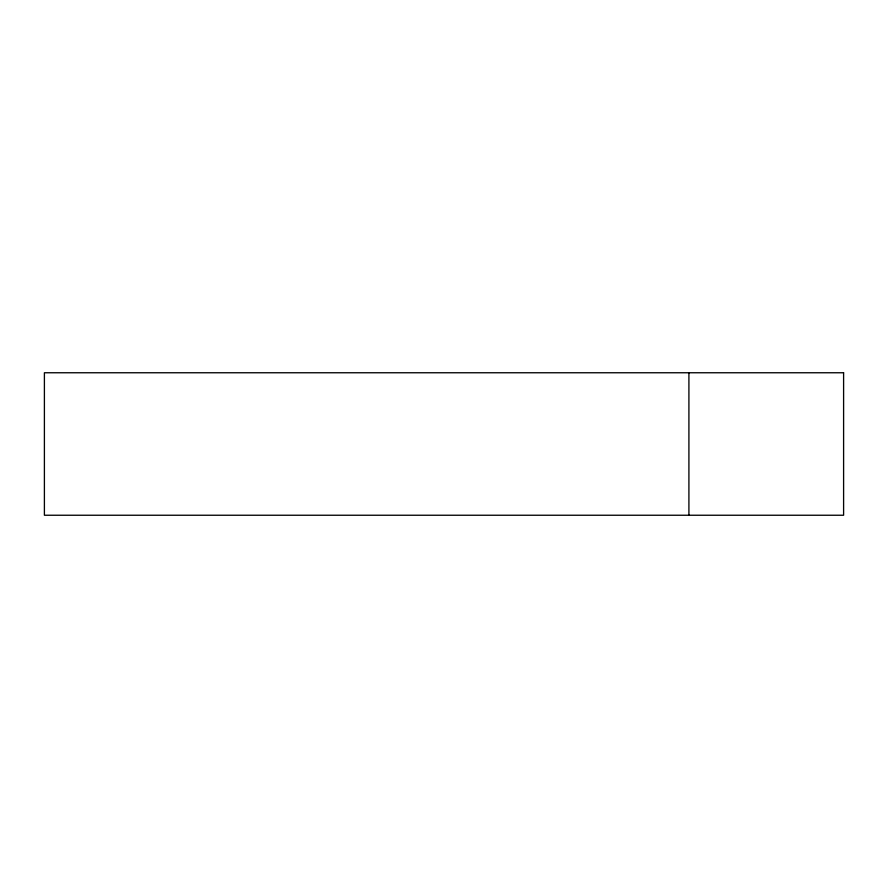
<?xml version="1.0" encoding="UTF-8"?>
<svg xmlns="http://www.w3.org/2000/svg" width="888" height="888" viewBox="0 0 888 888"><rect width="100%" height="100%" fill="white"/><g stroke="black" fill="none" stroke-linecap="round" stroke-linejoin="round"><path stroke-width="1.33" d="M688.91 372.76L688.91 515.24M843.6 372.76L44.4 372.76L44.4 515.24L843.6 515.24L843.6 372.76"/></g></svg>
